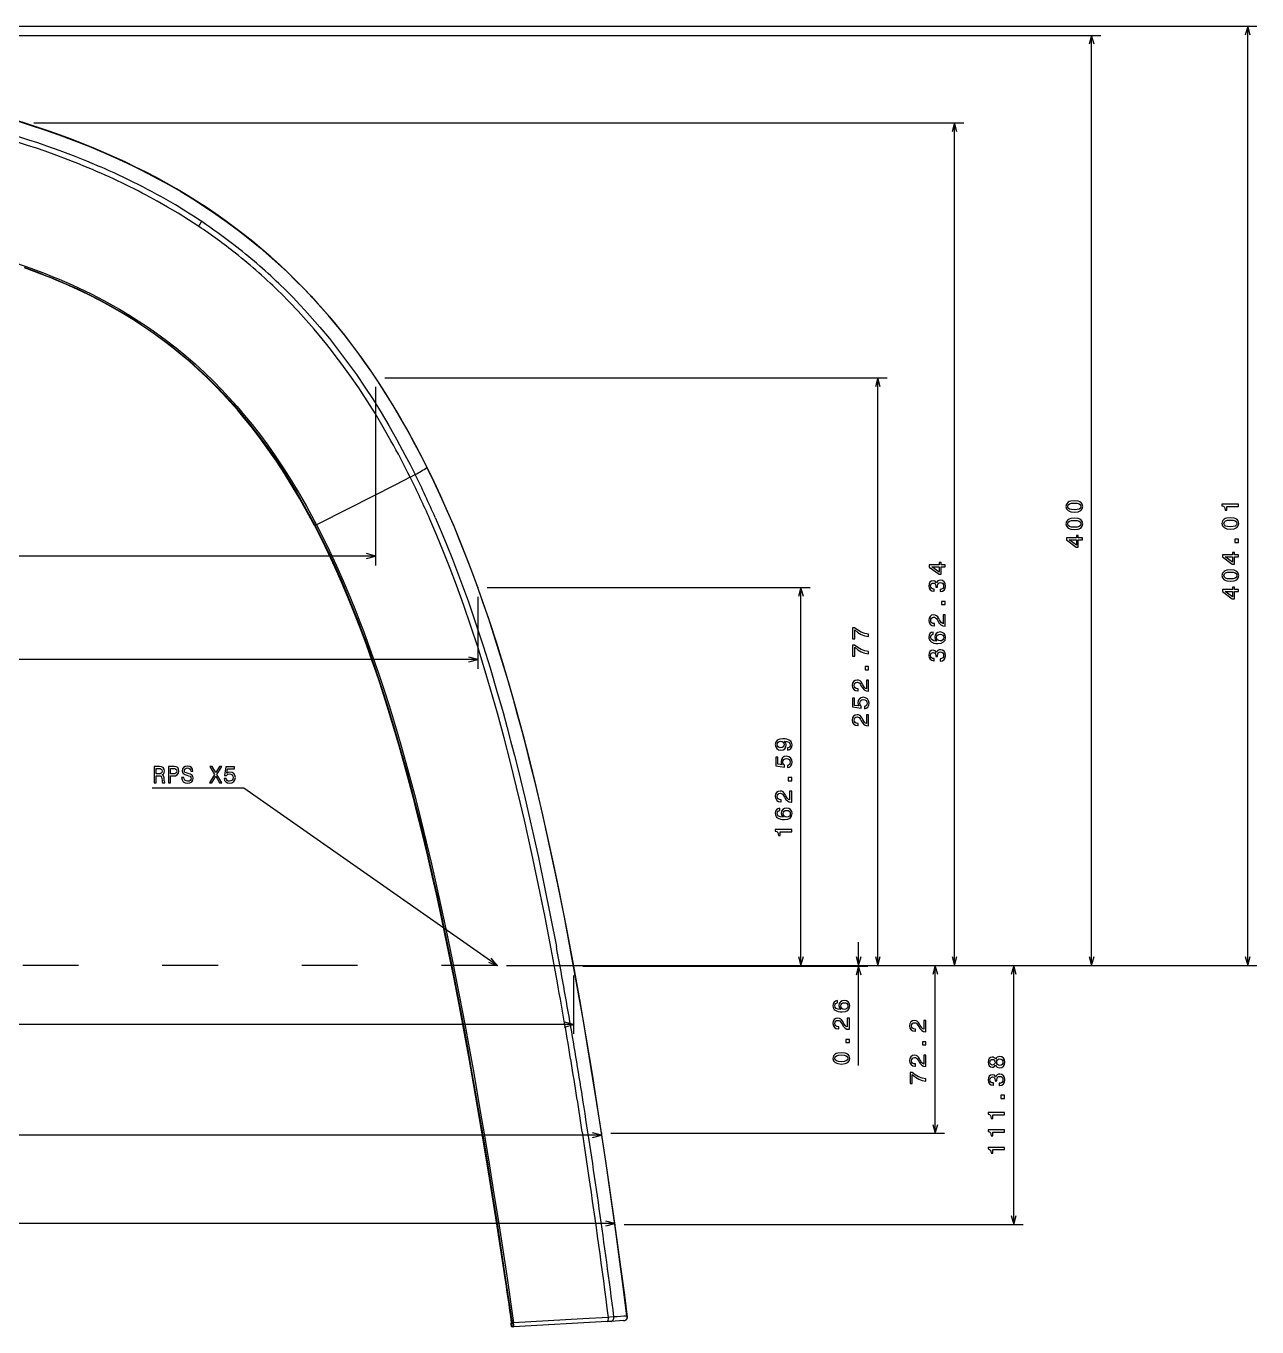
# Model space of a CAD drawing. Extents: x 170 to 1081, y 264 to 588.
# Drawn here: x 816.3 to 1081, y 264 to 543.8 of the extents above; entities that cross this region are included whole.
import ezdxf

# ---------------------------------------------------------------- set-up
doc = ezdxf.new("R2010")
doc.units = 0
doc.linetypes.add('DASHSPACE', pattern=[30, 12, -18])
doc.layers.get('0').update_dxf_attribs({"linetype": 'CONTINUOUS'})

msp = doc.modelspace()

# ---------------------------------------------------------------- linework, layer by layer
at = {"color": 7}
for p, q in [((607.688965, 543.765015), (1080.960449, 543.765015)), ((1078.960449, 341.758179), (1078.960449, 543.765015)), ((679.921997, 541.759644), (1047.416626, 541.759644)), ((1045.416626, 341.758179), (1045.416626, 541.759644)), ((817.972534, 522.928223), (1017.916504, 522.928223)), ((1015.916504, 341.758179), (1015.916504, 522.928223)), ((893.431763, 468.143677), (1001.463074, 468.143677)), ((999.463074, 341.758179), (999.463074, 468.143677)), ((891.431763, 466.143677), (891.431763, 427.79126)), ((891.431763, 429.79126), (585.75769, 429.79126)), ((915.433472, 423.052612), (984.928955, 423.052612)), ((982.928955, 341.758179), (982.928955, 423.052612)), ((913.433472, 407.564575), (585.75769, 407.564575)), ((995.325439, 320.261475), (995.325439, 346.758179)), ((919.613525, 341.758179), (1030.667969, 341.758179)), ((919.613525, 341.758179), (1013.803101, 341.758179)), ((919.613525, 341.758179), (997.325439, 341.758179)), ((919.613525, 341.758179), (984.928955, 341.758179)), ((919.613525, 341.758179), (1001.463074, 341.758179)), ((919.613525, 341.758179), (1017.916504, 341.758179)), ((919.613525, 341.758179), (1047.416626, 341.758179)), ((919.613525, 341.758179), (1080.960449, 341.758179)), ((936.041138, 341.629883), (997.325439, 341.629883)), ((1011.803101, 305.658203), (1011.803101, 341.758179)), ((1028.667969, 286.068726), (1028.667969, 341.758179)), ((934.041138, 329.034424), (585.75769, 329.034424)), ((940.0448, 305.2677), (585.75769, 305.2677)), ((942.0448, 305.658203), (1013.803101, 305.658203)), ((942.902283, 286.254395), (585.75769, 286.254395)), ((944.902283, 286.068726), (1030.667969, 286.068726)), ((941.273254, 265.177979), (921.11731, 264.029419))]:
    msp.add_line(p, q, dxfattribs=at)
at = {"color": 7, "ltscale": 0.030109}
msp.add_line((898.930908, 446.722656), (899.98938, 447.297241), dxfattribs=at)
at = {"color": 7, "ltscale": 0.000154}
msp.add_line((878.7677, 436.485229), (878.770508, 436.479736), dxfattribs=at)
at = {"color": 7, "ltscale": 0.003467}
msp.add_line((878.464966, 436.34375), (878.326416, 436.338013), dxfattribs=at)
at = {"color": 7, "ltscale": 0.000155}
msp.add_line((878.464966, 436.34375), (878.467834, 436.338257), dxfattribs=at)
at = {"color": 7, "ltscale": 0.387201}
msp.add_line((913.433472, 421.052612), (913.433472, 405.564575), dxfattribs=at)
at = {"color": 7, "linetype": 'DASHSPACE'}
msp.add_line((917.613525, 341.758179), (249.473969, 341.758179), dxfattribs=at)
at = {"color": 7, "ltscale": 0.314886}
msp.add_line((934.041138, 339.629883), (934.041138, 327.034424), dxfattribs=at)
at = {"color": 7, "ltscale": 0.001773}
msp.add_line((919.160522, 275.430298), (919.090332, 275.440308), dxfattribs=at)
at = {"color": 7, "ltscale": 0.000292}
msp.add_line((920.594238, 264.750854), (920.582581, 264.750122), dxfattribs=at)
at = {"color": 7, "ltscale": 0.013797}
msp.add_line((920.661865, 264.203979), (920.582581, 264.750122), dxfattribs=at)
at = {"color": 7, "ltscale": 0.003185}
msp.add_line((920.721436, 264.758057), (920.594238, 264.750854), dxfattribs=at)
at = {"color": 7, "ltscale": 0.01199}
msp.add_line((920.594238, 264.750854), (920.663208, 264.276245), dxfattribs=at)
at = {"color": 7, "ltscale": 0.003604}
msp.add_line((920.807129, 264.284424), (920.663208, 264.276245), dxfattribs=at)
at = {"color": 7, "ltscale": 0.000131}
msp.add_line((920.869141, 264.015381), (920.863892, 264.015381), dxfattribs=at)
at = {"color": 7, "ltscale": 0.000113}
msp.add_line((920.869141, 264.015381), (920.864624, 264.015381), dxfattribs=at)
at = {"color": 7, "ltscale": 0.000226}
msp.add_line((920.878174, 264.015747), (920.869141, 264.015381), dxfattribs=at)
at = {"color": 7, "ltscale": 0.005988}
msp.add_line((921.11731, 264.029419), (920.878174, 264.015747), dxfattribs=at)
at = {"color": 7, "ltscale": 0.020384}
msp.add_line((942.08728, 265.224365), (941.273254, 265.177979), dxfattribs=at)
at = {"color": 7, "ltscale": 0.067223}
msp.add_line((944.771851, 265.377319), (942.08728, 265.224365), dxfattribs=at)
at = {"color": 7, "ltscale": 4.7e-05}
msp.add_line((945.36322, 265.589478), (945.364258, 265.587891), dxfattribs=at)
at = {"color": 7}
for points in [[(1079.478027, 541.833252), (1078.960449, 543.765015), (1078.442871, 541.833252)], [(1045.934326, 539.827759), (1045.416626, 541.759644), (1044.898926, 539.827759)], [(902.540894, 448.841797), (901.339111, 451.220093), (900.104919, 453.581665), (898.845703, 455.910278), (897.552612, 458.220215), (896.234497, 460.494263), (894.881287, 462.747681), (893.502563, 464.963257), (892.08783, 467.156006), (890.646729, 469.309814), (889.168945, 471.438721), (887.663818, 473.527832), (886.121582, 475.5896), (884.551147, 477.611206), (882.943359, 479.603271), (881.307373, 481.553711), (879.634155, 483.47229), (877.932861, 485.348267), (876.194946, 487.19043), (874.428833, 488.989502), (872.627075, 490.752808), (870.796997, 492.4729), (868.932617, 494.15564), (867.039978, 495.795288), (865.114502, 497.396362), (863.161377, 498.954712), (861.177246, 500.473389), (859.165894, 501.950073), (857.12561, 503.386597), (855.058472, 504.782104), (852.9646, 506.137207), (850.84436, 507.452637), (848.699707, 508.727783), (846.529907, 509.964233), (844.338013, 511.161133), (842.123047, 512.320068), (839.888184, 513.440552), (837.631104, 514.52478), (835.356567, 515.571777), (833.060486, 516.584473), (830.748962, 517.561279), (828.417114, 518.505737), (826.071777, 519.416016), (823.707642, 520.295532), (821.331787, 521.142822), (818.938965, 521.96106), (816.53595, 522.748901), (814.118164, 523.509277)], [(814.388794, 523.380859), (817.234985, 522.478149), (820.065186, 521.535156), (823.342773, 520.38269), (826.594421, 519.171021), (829.817749, 517.897583), (833.010498, 516.560059), (836.17041, 515.156006), (839.295044, 513.683472), (840.843506, 512.920654), (842.382324, 512.140015), (844.815979, 510.857178), (847.223022, 509.527344), (849.602051, 508.149902), (852.15625, 506.596802), (854.67395, 504.986206), (857.153687, 503.317505), (859.593933, 501.590698), (861.993286, 499.805542), (864.350342, 497.962158), (866.66394, 496.060791), (868.620422, 494.377441), (870.543274, 492.651978), (872.431885, 490.884644), (874.285889, 489.076172), (876.104858, 487.227295), (877.593689, 485.656006), (879.0578, 484.057739), (880.49707, 482.432861), (881.560242, 481.197021), (882.609375, 479.946777), (884.665466, 477.404297), (886.537598, 474.977295), (888.360779, 472.504761), (890.13562, 469.987915), (891.863037, 467.428345), (893.624634, 464.699463), (895.335693, 461.927124), (896.997131, 459.113403), (898.60968, 456.260864), (899.943848, 453.805054), (901.244385, 451.323364), (902.511353, 448.818237)], [(816.674194, 518.097534), (812.881348, 519.302246), (809.066956, 520.435913), (805.229065, 521.504272)], [(808.994568, 521.741333), (812.92395, 520.5802), (814.907898, 519.963257), (816.885193, 519.326782), (818.797058, 518.689819), (820.703308, 518.032715)], [(1016.434143, 520.996338), (1015.916504, 522.928223), (1015.398865, 520.996338)], [(827.85376, 514.028564), (825.393799, 514.996948), (822.920532, 515.927002), (820.433167, 516.820801), (818.558044, 517.468506), (816.674194, 518.097534)], [(820.703308, 518.032715), (823.588318, 516.994385), (826.450928, 515.908813), (829.292725, 514.772949), (832.115234, 513.583618)], [(853.441345, 500.670898), (851.245056, 502.106812), (849.019043, 503.496582), (846.765747, 504.839966), (844.485779, 506.137939), (842.179688, 507.391479)], [(814.273438, 492.79248), (817.381836, 491.694824), (820.439819, 490.535278), (821.94928, 489.931641), (823.445496, 489.311523), (826.242249, 488.091187), (828.989014, 486.809204), (830.349976, 486.141235), (831.697998, 485.457031), (833.019958, 484.763428), (834.329102, 484.053345), (836.407227, 482.876953), (838.452087, 481.657104), (840.463623, 480.392822), (842.442078, 479.083374), (844.387451, 477.728027), (846.523193, 476.157959), (848.618225, 474.528564), (850.673218, 472.838989), (852.688477, 471.088135), (854.664429, 469.275269), (856.601685, 467.399414), (858.330078, 465.638306), (860.026917, 463.824463), (861.692261, 461.95752), (863.326294, 460.037476), (864.929199, 458.064209), (866.500977, 456.038208), (868.290344, 453.615356), (870.03772, 451.122314), (871.743042, 448.560669), (873.406433, 445.931885), (875.027771, 443.238159), (876.607178, 440.481689), (877.697754, 438.498047), (878.7677, 436.485229)], [(815.896362, 491.885864), (818.987488, 490.749756), (820.531738, 490.150879), (822.062256, 489.5354), (823.542725, 488.918335), (825.009705, 488.28479), (827.356567, 487.223389), (829.667053, 486.117065), (831.940735, 484.964722), (834.177185, 483.765381), (836.376221, 482.518066), (838.690308, 481.127319), (840.961304, 479.679443), (843.189331, 478.172974), (845.374817, 476.607056), (847.518066, 474.980347), (849.619629, 473.291992), (851.582092, 471.626221), (853.507751, 469.90271), (855.396973, 468.120483), (857.250122, 466.279175), (859.067383, 464.378052), (860.849121, 462.416992), (862.595459, 460.395752), (864.39917, 458.198486), (866.163879, 455.93457), (867.889526, 453.604492), (869.576111, 451.208984), (871.223755, 448.749146), (872.83252, 446.226563), (874.402405, 443.6427), (875.788452, 441.255493), (877.142151, 438.822632), (878.464966, 436.34375)], [(878.326416, 436.338013), (876.776917, 439.231567), (875.184326, 442.063232), (873.548523, 444.829834), (871.869324, 447.529175), (870.146606, 450.158936), (868.380371, 452.717651), (866.570435, 455.203491), (865.64917, 456.418823), (864.71698, 457.615601), (863.251465, 459.432617), (861.760132, 461.204224), (860.242676, 462.930542), (858.69873, 464.612183), (856.917603, 466.463013), (855.10199, 468.25708), (853.251709, 469.994507), (851.36676, 471.675903), (849.639771, 473.14209), (847.883972, 474.563965), (846.098877, 475.942261), (843.878906, 477.567383), (841.614502, 479.129517), (839.305359, 480.629883), (836.951172, 482.069824), (834.551575, 483.450684), (832.203003, 484.723022), (829.812988, 485.943115), (827.381897, 487.111938), (824.909973, 488.231079), (823.454834, 488.859253), (821.986389, 489.471191), (819.010559, 490.647827), (815.984192, 491.763306)], [(870.689941, 488.375732), (872.220703, 486.881104), (873.724243, 485.360962), (875.201111, 483.815186), (876.288269, 482.642822), (877.361023, 481.456177), (878.426086, 480.247681), (879.47699, 479.02478)], [(879.978882, 476.528198), (878.290955, 478.544678), (876.564575, 480.523438), (874.79895, 482.464233), (872.993042, 484.367065), (871.145874, 486.231934)], [(879.47699, 479.02478), (881.531372, 476.542603), (883.524536, 474.012573), (885.45874, 471.434814), (887.336792, 468.809204)], [(887.843018, 465.930176), (885.967896, 468.652588), (884.033936, 471.326538), (883.033447, 472.659302), (882.016907, 473.979614), (881.005981, 475.259888), (879.978882, 476.528198)], [(887.336792, 468.809204), (889.161499, 466.134644), (890.928467, 463.421631), (892.640137, 460.670776), (894.298828, 457.882813)], [(999.980713, 466.211792), (999.463074, 468.143677), (998.945435, 466.211792)], [(894.78064, 454.601929), (893.130615, 457.490601), (891.426147, 460.342041), (889.66449, 463.155518), (887.843018, 465.930176)], [(894.298828, 457.882813), (896.076782, 454.752319), (897.79187, 451.584351), (898.903809, 449.448242), (899.98938, 447.297119)], [(902.511353, 448.818237), (902.534729, 448.834229), (902.539795, 448.838989), (902.540894, 448.840698), (902.540894, 448.841797)], [(902.511353, 448.818237), (903.931702, 445.901855), (905.311768, 442.953247), (906.652954, 439.973511), (908.332764, 436.072632), (909.951965, 432.124756), (911.512817, 428.13269), (913.0177, 424.099854), (914.468933, 420.029297), (915.943848, 415.698364), (917.364258, 411.331421), (918.733032, 406.931396), (920.052612, 402.50061), (921.612549, 397.010132), (923.106812, 391.479492), (924.539795, 385.912354), (925.915283, 380.312256), (927.237183, 374.682617), (928.462646, 369.237427), (929.644653, 363.77002), (930.786011, 358.283203), (931.583984, 354.322266), (932.363281, 350.353027), (933.868896, 342.392334), (935.309326, 334.405884), (936.690308, 326.398193), (938.017029, 318.372803), (938.842224, 313.212402), (939.647949, 308.046509), (941.204712, 297.700684), (942.693726, 287.339966), (944.120117, 276.968018)], [(944.151611, 276.979004), (943.117188, 284.546265), (942.050049, 292.107666), (940.948669, 299.661377), (939.810913, 307.2052), (938.634338, 314.736816), (937.416138, 322.253906), (936.153076, 329.753296), (934.841492, 337.231567), (933.477234, 344.684692), (932.055786, 352.108154), (930.572144, 359.496948), (929.805908, 363.173096), (929.02063, 366.845337), (928.218628, 370.497925), (927.39563, 374.145874), (926.55481, 377.770996), (925.690979, 381.390503), (924.807983, 384.984131), (923.899841, 388.571411), (922.971069, 392.129639), (922.014893, 395.680542), (921.036499, 399.199463), (920.028198, 402.709961), (918.996094, 406.185425), (917.931274, 409.651001), (916.840942, 413.078857), (915.715088, 416.495361), (914.562073, 419.870483), (913.370728, 423.2323), (912.15094, 426.547974), (910.889893, 429.848145), (909.599121, 433.0979), (908.264099, 436.329712), (906.897827, 439.507568), (905.484253, 442.664795), (904.037659, 445.765137), (902.540894, 448.841797)], [(898.930908, 446.722656), (895.743408, 445.080444), (885.698608, 439.981567), (878.770508, 436.479736)], [(878.7677, 436.485229), (878.535095, 436.369873), (878.470947, 436.344849), (878.464966, 436.34375)], [(878.770508, 436.479736), (878.537964, 436.364502), (878.473755, 436.339355), (878.467834, 436.338257)], [(878.770508, 436.479736), (880.038818, 434.00415), (881.569214, 430.881104), (883.058716, 427.69104), (884.508057, 424.436401), (885.917969, 421.119629), (887.289124, 417.743652), (888.117188, 415.629639), (888.931091, 413.494751), (889.749512, 411.288818), (890.553589, 409.062256), (892.101929, 404.602051), (893.251587, 401.137085), (894.371338, 397.631226), (895.462036, 394.086792), (896.261658, 391.404175), (897.046021, 388.702026), (898.570435, 383.242065), (900.038818, 377.713623), (901.221924, 373.059204), (902.370361, 368.365601), (903.485779, 363.636353), (904.30188, 360.067871), (905.101196, 356.482544), (906.578979, 349.614868), (908.003418, 342.698364), (909.378601, 335.741089), (910.708435, 328.75061), (911.571533, 324.075684), (912.416992, 319.391357), (914.058105, 310.001953), (915.015747, 304.343872), (915.952026, 298.683838), (916.923828, 292.676025), (917.873657, 286.671387), (919.658447, 275.027588), (921.15271, 264.903809)], [(908.844482, 423.562622), (907.490723, 427.148438), (906.09082, 430.702515), (904.642578, 434.223511), (903.143677, 437.709839)], [(904.305298, 438.051758), (905.580322, 435.089478), (906.818359, 432.102905), (908.020996, 429.093018), (908.895874, 426.832764), (909.752441, 424.560303), (910.60022, 422.250977), (911.43042, 419.929565)], [(878.326416, 436.338013), (879.825012, 433.401733), (881.285767, 430.401611), (882.709045, 427.339844), (884.09552, 424.218506), (885.445679, 421.040039), (886.814575, 417.67041), (888.145813, 414.243896), (889.44043, 410.762817), (890.699341, 407.230103), (891.498779, 404.908081), (892.283936, 402.565918), (893.094666, 400.081665), (893.890259, 397.576782), (895.399963, 392.634766), (896.525513, 388.783203), (897.620605, 384.892944), (898.686523, 380.966675), (899.467651, 377.999878), (900.233398, 375.015381), (901.408569, 370.286377), (902.549438, 365.518921), (903.657837, 360.716187), (904.468933, 357.093018), (905.26355, 353.453369), (906.805908, 346.130005), (908.13147, 339.560547), (909.414429, 332.958008), (910.657898, 326.328613), (911.566406, 321.342285), (912.455444, 316.346313), (914.179077, 306.33374), (915.880981, 296.026001), (917.516602, 285.724609), (919.090332, 275.440308)], [(878.467834, 436.338257), (879.735962, 433.862793), (881.262817, 430.746704), (882.749084, 427.563477), (884.195313, 424.315552), (885.602295, 421.005737), (886.970703, 417.636353), (887.796265, 415.528809), (888.607727, 413.400391), (889.425659, 411.196045), (890.229126, 408.970947), (891.775024, 404.518311), (892.922424, 401.060303), (894.040039, 397.561523), (895.128723, 394.024048), (895.926941, 391.346558), (896.709961, 388.649414), (898.231934, 383.199463), (899.697998, 377.680908), (900.879395, 373.034546), (902.026123, 368.348999), (903.140015, 363.627808), (903.954956, 360.06543), (904.753174, 356.486084), (906.228394, 349.632813), (907.650391, 342.730591), (909.023315, 335.787476), (910.351074, 328.811035), (911.212891, 324.145264), (912.057007, 319.470093), (913.69574, 310.098877), (914.652954, 304.445679), (915.588867, 298.790405), (916.560303, 292.786987), (917.509827, 286.786743), (919.294067, 275.151489), (920.812256, 264.866089)], [(889.499939, 429.273682), (891.431763, 429.79126), (889.499939, 430.308838)], [(916.186951, 401.194702), (914.830322, 405.736084), (913.421265, 410.245361), (911.956238, 414.720825), (910.431885, 419.160645), (908.844482, 423.562622)], [(983.446594, 421.120728), (982.928955, 423.052612), (982.411316, 421.120728)], [(911.43042, 419.929565), (912.245667, 417.59021), (913.043701, 415.241089), (914.590393, 410.514282), (916.074585, 405.751465), (917.500305, 400.954712), (918.871155, 396.125854)], [(911.501587, 407.046997), (913.433472, 407.564575), (911.501587, 408.082153)], [(925.067932, 365.830933), (924.27478, 369.433228), (923.462097, 373.026611), (922.637268, 376.574951), (921.791443, 380.113403), (920.474365, 385.427246), (919.103882, 390.714111), (917.676025, 395.970947), (916.186951, 401.194702)], [(918.871155, 396.125854), (919.698425, 393.104248), (920.506287, 390.072388), (921.32019, 386.934326), (922.114929, 383.786743), (923.627075, 377.562012), (925.073303, 371.306641)], [(917.613525, 341.758148), (863.162354, 379.857849), (843.446228, 379.857849)], [(925.073303, 371.306641), (926.470215, 364.971069), (927.810913, 358.6073), (929.09906, 352.221802), (930.338013, 345.820679)], [(930.506775, 338.416138), (929.22937, 345.299072), (927.899536, 352.168213), (926.513672, 359.015137), (925.067932, 365.830933)], [(915.733948, 342.441559), (917.613525, 341.758148), (916.327454, 343.289795)], [(982.411316, 343.690063), (982.928955, 341.758179), (983.446594, 343.690063)], [(994.8078, 343.690063), (995.325439, 341.758179), (995.843079, 343.690063)], [(995.843079, 339.69812), (995.325439, 341.629883), (994.8078, 339.69812)], [(998.945435, 343.690063), (999.463074, 341.758179), (999.980713, 343.690063)], [(1012.32074, 339.826294), (1011.803101, 341.758179), (1011.285461, 339.826294)], [(1015.398865, 343.690063), (1015.916504, 341.758179), (1016.434143, 343.690063)], [(1029.185547, 339.826294), (1028.667969, 341.758179), (1028.150391, 339.826294)], [(1044.898926, 343.690063), (1045.416626, 341.758179), (1045.934326, 343.690063)], [(1078.442871, 343.690063), (1078.960449, 341.758179), (1079.478027, 343.690063)], [(932.109253, 328.516724), (934.041138, 329.034424), (932.109253, 329.552002)], [(938.112915, 304.750122), (940.0448, 305.2677), (938.112915, 305.785278)], [(1011.285461, 307.590088), (1011.803101, 305.658203), (1012.32074, 307.590088)], [(940.970459, 285.736694), (942.902283, 286.254395), (940.970459, 286.771973)], [(1028.150391, 288.00061), (1028.667969, 286.068726), (1029.185547, 288.00061)], [(945.517944, 266.359741), (944.543579, 273.786865), (944.120117, 276.968018)], [(944.151611, 276.979004), (944.96167, 270.836182), (945.578369, 266.150757)], [(919.206238, 275.278687), (919.174988, 275.409302), (919.168213, 275.423096), (919.162903, 275.429321), (919.160522, 275.430298)], [(941.544434, 266.079468), (936.015869, 265.75354), (921.15271, 264.903809)], [(942.718994, 266.184326), (941.809082, 266.098755), (941.544434, 266.079468)], [(945.36322, 265.589478), (945.446777, 265.66748), (945.507813, 265.755371), (945.559814, 265.888672), (945.577881, 266.019653), (945.571655, 266.146606), (945.517944, 266.359741)], [(945.57843, 266.150024), (945.575439, 265.934937), (945.510742, 265.752808), (945.385071, 265.604248), (945.364258, 265.587891)], [(920.661865, 264.203979), (920.707275, 264.093506), (920.807983, 264.023804), (920.863892, 264.015381)], [(920.864624, 264.015381), (920.802612, 264.025757), (920.751831, 264.051758), (920.684753, 264.134155), (920.664673, 264.202271), (920.663208, 264.276245)], [(920.721436, 264.758057), (920.723633, 264.758545), (920.727539, 264.762329), (920.730896, 264.769409), (920.735474, 264.791992), (920.731445, 264.936768), (920.723511, 265.000488)], [(920.807129, 264.284424), (920.812378, 264.285767), (920.821899, 264.294556), (920.829834, 264.311401), (920.840942, 264.366211), (920.845337, 264.504028), (920.812256, 264.866089)], [(921.11731, 264.029419), (921.123047, 264.030518), (921.133789, 264.037354), (921.143555, 264.050171), (921.159973, 264.092041), (921.175964, 264.181763), (921.185242, 264.424927), (921.15271, 264.903809)]]:
    msp.add_lwpolyline(points, dxfattribs=at)
for points in [[(1041.707031, 439.240723), (1042.498779, 439.316406), (1043.063599, 439.553345), (1043.406494, 439.931641), (1043.517456, 440.456177), (1043.406494, 440.975586), (1043.063599, 441.35376), (1042.498779, 441.585815), (1041.707031, 441.666504), (1040.920166, 441.585815), (1040.607544, 441.48999), (1040.350342, 441.35376), (1040.007446, 440.975586), (1039.891357, 440.456177), (1040.007446, 439.931641), (1040.355347, 439.553345), (1040.920166, 439.316406)], [(1041.707031, 439.724854), (1041.09668, 439.765259), (1040.657959, 439.891235), (1040.400757, 440.118286), (1040.310059, 440.456177), (1040.400757, 440.78894), (1040.657959, 441.015869), (1041.09668, 441.141968), (1041.707031, 441.182373), (1042.322266, 441.141968), (1042.760986, 441.015869), (1043.018188, 440.78894), (1043.104004, 440.456177), (1043.018188, 440.118286), (1042.760986, 439.891235), (1042.322266, 439.765259)], [(1076.960449, 440.459473), (1076.960449, 440.918335), (1073.435303, 440.918335), (1073.435303, 440.575439), (1073.74292, 440.484619), (1073.949707, 440.303101), (1074.070679, 440.025757), (1074.111084, 439.642456), (1074.469116, 439.642456), (1074.469116, 440.459473)], [(1041.707031, 435.504639), (1042.498779, 435.580322), (1043.063599, 435.817261), (1043.406494, 436.195557), (1043.517456, 436.720093), (1043.406494, 437.239502), (1043.063599, 437.617676), (1042.498779, 437.849731), (1041.707031, 437.93042), (1040.920166, 437.849731), (1040.607544, 437.753906), (1040.350342, 437.617676), (1040.007446, 437.239502), (1039.891357, 436.720093), (1040.007446, 436.195557), (1040.355347, 435.817261), (1040.920166, 435.580322)], [(1041.707031, 435.98877), (1041.09668, 436.029175), (1040.657959, 436.155151), (1040.400757, 436.382202), (1040.310059, 436.720093), (1040.400757, 437.052856), (1040.657959, 437.279785), (1041.09668, 437.405884), (1041.707031, 437.446289), (1042.322266, 437.405884), (1042.760986, 437.279785), (1043.018188, 437.052856), (1043.104004, 436.720093), (1043.018188, 436.382202), (1042.760986, 436.155151), (1042.322266, 436.029175)], [(1075.250732, 435.598755), (1076.042603, 435.674438), (1076.607422, 435.911377), (1076.950317, 436.289673), (1077.061279, 436.814209), (1076.950317, 437.333618), (1076.607422, 437.711792), (1076.042603, 437.943848), (1075.250732, 438.024536), (1074.464111, 437.943848), (1074.151367, 437.848022), (1073.894165, 437.711792), (1073.55127, 437.333618), (1073.435303, 436.814209), (1073.55127, 436.289673), (1073.89917, 435.911377), (1074.464111, 435.674438)], [(1075.250732, 436.082886), (1074.640625, 436.123291), (1074.201782, 436.249268), (1073.94458, 436.476318), (1073.85376, 436.814209), (1073.94458, 437.146973), (1074.201782, 437.373901), (1074.640625, 437.5), (1075.250732, 437.540405), (1075.866089, 437.5), (1076.30481, 437.373901), (1076.562012, 437.146973), (1076.647705, 436.814209), (1076.562012, 436.476318), (1076.30481, 436.249268), (1075.866089, 436.123291)], [(1043.416626, 433.261353), (1043.416626, 433.71521), (1042.549194, 433.71521), (1042.549194, 434.214478), (1042.145752, 434.214478), (1042.145752, 433.71521), (1039.99231, 433.71521), (1039.99231, 433.256348), (1042.105347, 431.723145), (1042.549194, 431.723145), (1042.549194, 433.261353)], [(1042.145752, 432.146729), (1040.577271, 433.261353), (1042.145752, 433.261353)], [(1076.960449, 432.730103), (1076.960449, 433.426025), (1076.208984, 433.426025), (1076.208984, 432.730103)], [(1013.916504, 427.441284), (1013.916504, 427.895142), (1013.049072, 427.895142), (1013.049072, 428.394409), (1012.64563, 428.394409), (1012.64563, 427.895142), (1010.492188, 427.895142), (1010.492188, 427.436279), (1012.605225, 425.903076), (1013.049072, 425.903076), (1013.049072, 427.441284)], [(1076.960449, 429.619385), (1076.960449, 430.073242), (1076.093018, 430.073242), (1076.093018, 430.57251), (1075.689575, 430.57251), (1075.689575, 430.073242), (1073.536133, 430.073242), (1073.536133, 429.61438), (1075.64917, 428.081177), (1076.093018, 428.081177), (1076.093018, 429.619385)], [(1075.689575, 428.504761), (1074.121094, 429.619385), (1075.689575, 429.619385)], [(1012.64563, 426.32666), (1011.077148, 427.441284), (1012.64563, 427.441284)], [(1075.250732, 424.390503), (1076.042603, 424.466187), (1076.607422, 424.703125), (1076.950317, 425.081421), (1077.061279, 425.605957), (1076.950317, 426.125366), (1076.607422, 426.50354), (1076.042603, 426.735596), (1075.250732, 426.816284), (1074.464111, 426.735596), (1074.151367, 426.639771), (1073.894165, 426.50354), (1073.55127, 426.125366), (1073.435303, 425.605957), (1073.55127, 425.081421), (1073.89917, 424.703125), (1074.464111, 424.466187)], [(1075.250732, 424.874634), (1074.640625, 424.915039), (1074.201782, 425.041016), (1073.94458, 425.268066), (1073.85376, 425.605957), (1073.94458, 425.938721), (1074.201782, 426.165649), (1074.640625, 426.291748), (1075.250732, 426.332153), (1075.866089, 426.291748), (1076.30481, 426.165649), (1076.562012, 425.938721), (1076.647705, 425.605957), (1076.562012, 425.268066), (1076.30481, 425.041016), (1075.866089, 424.915039)], [(1012.817078, 422.15686), (1012.852417, 422.15686), (1013.336548, 422.237549), (1013.699646, 422.474609), (1013.931641, 422.847778), (1014.017334, 423.342041), (1013.931641, 423.866577), (1013.709717, 424.259888), (1013.356689, 424.512085), (1012.902832, 424.602905), (1012.605225, 424.5625), (1012.363159, 424.451538), (1012.176636, 424.27002), (1012.040405, 424.027954), (1011.768066, 424.355713), (1011.334351, 424.471802), (1010.94104, 424.396118), (1010.643433, 424.179199), (1010.456848, 423.826172), (1010.391296, 423.342041), (1010.471985, 422.888184), (1010.693848, 422.540161), (1011.046875, 422.313232), (1011.51593, 422.237549), (1011.55127, 422.237549), (1011.55127, 422.686401), (1011.228455, 422.726807), (1010.99646, 422.85791), (1010.855225, 423.069702), (1010.80481, 423.36731), (1010.845215, 423.629517), (1010.95105, 423.821167), (1011.122559, 423.937134), (1011.354553, 423.982544), (1011.601685, 423.937134), (1011.768066, 423.816162), (1011.868958, 423.60437), (1011.89917, 423.316895), (1011.894165, 423.120117), (1012.292603, 423.120117), (1012.282471, 423.36731), (1012.327881, 423.685059), (1012.448914, 423.921997), (1012.64563, 424.063232), (1012.902832, 424.113647), (1013.195313, 424.058228), (1013.41217, 423.911987), (1013.54834, 423.679932), (1013.59375, 423.372314), (1013.543335, 423.054565), (1013.391968, 422.822632), (1013.149902, 422.676392), (1012.817078, 422.62085)], [(1076.960449, 422.147217), (1076.960449, 422.601074), (1076.093018, 422.601074), (1076.093018, 423.100342), (1075.689575, 423.100342), (1075.689575, 422.601074), (1073.536133, 422.601074), (1073.536133, 422.142212), (1075.64917, 420.609009), (1076.093018, 420.609009), (1076.093018, 422.147217)], [(1013.916504, 419.34375), (1013.916504, 420.039673), (1013.165039, 420.039673), (1013.165039, 419.34375)], [(1075.689575, 421.032593), (1074.121094, 422.147217), (1075.689575, 422.147217)], [(1013.916504, 414.725098), (1013.916504, 417.130737), (1013.482788, 417.130737), (1013.482788, 415.22937), (1013.245728, 415.335327), (1013.049072, 415.516846), (1012.69104, 416.07666), (1012.539673, 416.374268), (1012.322876, 416.707031), (1012.070679, 416.944092), (1011.773132, 417.080322), (1011.435242, 417.130737), (1011.011597, 417.044922), (1010.678711, 416.807983), (1010.466919, 416.444824), (1010.391296, 415.97583), (1010.477051, 415.491699), (1010.71405, 415.123535), (1011.092285, 414.886475), (1011.591553, 414.805786), (1011.66217, 414.805786), (1011.66217, 415.264771), (1011.621826, 415.264771), (1011.278931, 415.310059), (1011.026733, 415.446289), (1010.865356, 415.663086), (1010.809875, 415.950562), (1010.860352, 416.243042), (1010.986389, 416.459961), (1011.183105, 416.601196), (1011.430176, 416.651611), (1011.66217, 416.616333), (1011.858887, 416.520508), (1012.030334, 416.359131), (1012.181641, 416.137207), (1012.343018, 415.8396), (1012.655701, 415.345459), (1012.988525, 414.997437), (1013.391968, 414.790649), (1013.901367, 414.725098)], [(997.463074, 412.466675), (997.463074, 412.976074), (996.630981, 413.142456), (995.854248, 413.434937), (995.133118, 413.848511), (994.457275, 414.388184), (994.038696, 414.388184), (994.038696, 411.987549), (994.497681, 411.987549), (994.497681, 413.903931), (995.178467, 413.349243), (995.889587, 412.930664), (996.646057, 412.638184)], [(1011.359619, 413.429932), (1010.95105, 413.334106), (1010.648499, 413.112183), (1010.456848, 412.769287), (1010.391296, 412.325439), (1010.426636, 412.027954), (1010.5224, 411.770752), (1010.678711, 411.543701), (1010.900635, 411.352173), (1011.17804, 411.200806), (1011.51593, 411.089844), (1011.914307, 411.019287), (1012.363159, 410.999146), (1013.079346, 411.079834), (1013.598755, 411.326904), (1013.911499, 411.725342), (1014.017334, 412.27002), (1013.926636, 412.759155), (1013.689575, 413.132324), (1013.316345, 413.37439), (1012.842285, 413.460205), (1012.363159, 413.37439), (1011.994995, 413.142456), (1011.763062, 412.784424), (1011.682373, 412.340576), (1011.783203, 411.86145), (1012.070679, 411.503418), (1011.51593, 411.579102), (1011.117554, 411.740479), (1010.880493, 411.987549), (1010.799805, 412.330444), (1010.840149, 412.582642), (1010.946045, 412.774292), (1011.122559, 412.900391), (1011.359619, 412.965942)], [(1012.847351, 412.970947), (1013.165039, 412.915527), (1013.407104, 412.774292), (1013.568481, 412.547363), (1013.618958, 412.264893), (1013.568481, 411.967407), (1013.41217, 411.740479), (1013.170105, 411.594238), (1012.852417, 411.548828), (1012.539673, 411.599243), (1012.302673, 411.740479), (1012.151367, 411.972412), (1012.095886, 412.285156), (1012.151367, 412.557495), (1012.297607, 412.774292), (1012.534668, 412.915527)], [(997.463074, 408.730591), (997.463074, 409.23999), (996.630981, 409.406372), (995.854248, 409.698853), (995.133118, 410.112427), (994.457275, 410.6521), (994.038696, 410.6521), (994.038696, 408.251465), (994.497681, 408.251465), (994.497681, 410.167847), (995.178467, 409.613159), (995.889587, 409.19458), (996.646057, 408.9021)], [(1012.817078, 407.212524), (1012.852417, 407.212524), (1013.336548, 407.293213), (1013.699646, 407.530273), (1013.931641, 407.903442), (1014.017334, 408.397705), (1013.931641, 408.922241), (1013.709717, 409.315552), (1013.356689, 409.567749), (1012.902832, 409.658569), (1012.605225, 409.618164), (1012.363159, 409.507202), (1012.176636, 409.325684), (1012.040405, 409.083618), (1011.768066, 409.411377), (1011.334351, 409.527466), (1010.94104, 409.451782), (1010.643433, 409.234863), (1010.456848, 408.881836), (1010.391296, 408.397705), (1010.471985, 407.943848), (1010.693848, 407.595825), (1011.046875, 407.368896), (1011.51593, 407.293213), (1011.55127, 407.293213), (1011.55127, 407.742065), (1011.228455, 407.782471), (1010.99646, 407.913574), (1010.855225, 408.125366), (1010.80481, 408.422974), (1010.845215, 408.685181), (1010.95105, 408.876831), (1011.122559, 408.992798), (1011.354553, 409.038208), (1011.601685, 408.992798), (1011.768066, 408.871826), (1011.868958, 408.660034), (1011.89917, 408.372559), (1011.894165, 408.175781), (1012.292603, 408.175781), (1012.282471, 408.422974), (1012.327881, 408.740723), (1012.448914, 408.977661), (1012.64563, 409.118896), (1012.902832, 409.169312), (1013.195313, 409.113892), (1013.41217, 408.967651), (1013.54834, 408.735596), (1013.59375, 408.427979), (1013.543335, 408.110229), (1013.391968, 407.878296), (1013.149902, 407.732056), (1012.817078, 407.676514)], [(997.463074, 405.347534), (997.463074, 406.043457), (996.71167, 406.043457), (996.71167, 405.347534)], [(997.463074, 400.728882), (997.463074, 403.134521), (997.029358, 403.134521), (997.029358, 401.233154), (996.792358, 401.339111), (996.595642, 401.52063), (996.237549, 402.080444), (996.086304, 402.378052), (995.869385, 402.710815), (995.617249, 402.947876), (995.319702, 403.084106), (994.981812, 403.134521), (994.558167, 403.048706), (994.225342, 402.811768), (994.01355, 402.448608), (993.937866, 401.979614), (994.02356, 401.495483), (994.26062, 401.127319), (994.638855, 400.890259), (995.138184, 400.80957), (995.20874, 400.80957), (995.20874, 401.268555), (995.168396, 401.268555), (994.825439, 401.313843), (994.573303, 401.450073), (994.411926, 401.66687), (994.356445, 401.954346), (994.40686, 402.246826), (994.532959, 402.463745), (994.729614, 402.60498), (994.976807, 402.655396), (995.20874, 402.620117), (995.405396, 402.524292), (995.576904, 402.362915), (995.72821, 402.140991), (995.889587, 401.843384), (996.202271, 401.349243), (996.535156, 401.001221), (996.938599, 400.794434), (997.447937, 400.728882)], [(996.550293, 396.972656), (996.963806, 397.083618), (997.28656, 397.330688), (997.488281, 397.693848), (997.563965, 398.157715), (997.473145, 398.667114), (997.226074, 399.065552), (996.832642, 399.317749), (996.328369, 399.413574), (995.859314, 399.327759), (995.491211, 399.085693), (995.25415, 398.70752), (995.168396, 398.218262), (995.228882, 397.840088), (995.395386, 397.547485), (994.452271, 397.688721), (994.452271, 399.221924), (994.038696, 399.221924), (994.038696, 397.35083), (995.894653, 397.073486), (995.894653, 397.476929), (995.657593, 397.769409), (995.571899, 398.1427), (995.627319, 398.465454), (995.788696, 398.712524), (996.035828, 398.868896), (996.353577, 398.924316), (996.671265, 398.868896), (996.918396, 398.70752), (997.074707, 398.460327), (997.130249, 398.1427), (997.09491, 397.875366), (996.978882, 397.668579), (996.797363, 397.517334), (996.550293, 397.44165)], [(997.463074, 393.256714), (997.463074, 395.662354), (997.029358, 395.662354), (997.029358, 393.760986), (996.792358, 393.866943), (996.595642, 394.048462), (996.237549, 394.608276), (996.086304, 394.905884), (995.869385, 395.238647), (995.617249, 395.475708), (995.319702, 395.611938), (994.981812, 395.662354), (994.558167, 395.576538), (994.225342, 395.3396), (994.01355, 394.97644), (993.937866, 394.507446), (994.02356, 394.023315), (994.26062, 393.655151), (994.638855, 393.418091), (995.138184, 393.337402), (995.20874, 393.337402), (995.20874, 393.796387), (995.168396, 393.796387), (994.825439, 393.841675), (994.573303, 393.977905), (994.411926, 394.194702), (994.356445, 394.482178), (994.40686, 394.774658), (994.532959, 394.991577), (994.729614, 395.132813), (994.976807, 395.183228), (995.20874, 395.147949), (995.405396, 395.052124), (995.576904, 394.890747), (995.72821, 394.668823), (995.889587, 394.371216), (996.202271, 393.877075), (996.535156, 393.529053), (996.938599, 393.322266), (997.447937, 393.256714)], [(980.061523, 388.082642), (980.459961, 388.158325), (980.767578, 388.375122), (980.959229, 388.71814), (981.029785, 389.171997), (980.994507, 389.469604), (980.903748, 389.736816), (980.747437, 389.963745), (980.525513, 390.155396), (980.248108, 390.306763), (979.905151, 390.417725), (979.511841, 390.483276), (979.057922, 390.508423), (978.346802, 390.422729), (977.827393, 390.175659), (977.514648, 389.782227), (977.403748, 389.242554), (977.494507, 388.748413), (977.736572, 388.375122), (978.109802, 388.133057), (978.578796, 388.052368), (979.062988, 388.133057), (979.431152, 388.370117), (979.663086, 388.723145), (979.73877, 389.171997), (979.642944, 389.646118), (979.350464, 390.00415), (979.910217, 389.923462), (980.308594, 389.762085), (980.545654, 389.514893), (980.621338, 389.177002), (980.58606, 388.914795), (980.475098, 388.723145), (980.298584, 388.597046), (980.061523, 388.546631)], [(978.57373, 388.541626), (978.261108, 388.592041), (978.013977, 388.733276), (977.857666, 388.9552), (977.802124, 389.242554), (977.857666, 389.540161), (978.013977, 389.76709), (978.256042, 389.908325), (978.568726, 389.963745), (978.886475, 389.908325), (979.123474, 389.76709), (979.269775, 389.535156), (979.32019, 389.227417), (979.269775, 388.950073), (979.123474, 388.733276), (978.891479, 388.592041)], [(980.016113, 384.306274), (980.429688, 384.417236), (980.752441, 384.664307), (980.954163, 385.027466), (981.029785, 385.491333), (980.939087, 386.000732), (980.691895, 386.39917), (980.298584, 386.651367), (979.794189, 386.747192), (979.325195, 386.661377), (978.957031, 386.419312), (978.720032, 386.041138), (978.634277, 385.55188), (978.694824, 385.173706), (978.861206, 384.881104), (977.918152, 385.022339), (977.918152, 386.555542), (977.504639, 386.555542), (977.504639, 384.684448), (979.360474, 384.407104), (979.360474, 384.810547), (979.123474, 385.103027), (979.03772, 385.476318), (979.093262, 385.799072), (979.254639, 386.046143), (979.501709, 386.202515), (979.819458, 386.257935), (980.137207, 386.202515), (980.384277, 386.041138), (980.540649, 385.793945), (980.596069, 385.476318), (980.560791, 385.208984), (980.444824, 385.002197), (980.263245, 384.850952), (980.016113, 384.775269)], [(843.8396, 381.048065), (844.308594, 381.048065), (844.308594, 382.525726), (844.78772, 382.525726), (845.140747, 382.51059), (845.362671, 382.440002), (845.483704, 382.27356), (845.534119, 381.976013), (845.559326, 381.522125), (845.5896, 381.224579), (845.650146, 381.048065), (846.179688, 381.048065), (846.179688, 381.14389), (846.06366, 381.285095), (846.023315, 381.547333), (845.988037, 382.112183), (845.902283, 382.530762), (845.786316, 382.661896), (845.604736, 382.757721), (845.806458, 382.883789), (845.947693, 383.060303), (846.038452, 383.282227), (846.068726, 383.5495), (845.998108, 383.973145), (845.796387, 384.290863), (845.463501, 384.482513), (845.009644, 384.548065), (843.8396, 384.548065)], [(844.878479, 384.119385), (845.186157, 384.089142), (845.403015, 383.993317), (845.539185, 383.816803), (845.584534, 383.539429), (845.534119, 383.246918), (845.397949, 383.070404), (845.165955, 382.979614), (844.848267, 382.954407), (844.308594, 382.954407), (844.308594, 384.119385)], [(846.936157, 381.048065), (847.400146, 381.048065), (847.400146, 382.525726), (847.914551, 382.525726), (848.43396, 382.550934), (848.847534, 382.727448), (849.114807, 383.070404), (849.205566, 383.539429), (849.13501, 383.973145), (848.933289, 384.290863), (848.600403, 384.482513), (848.146545, 384.548065), (846.936157, 384.548065)], [(848.020447, 384.119385), (848.323059, 384.089142), (848.544922, 383.993317), (848.676025, 383.816803), (848.721436, 383.539429), (848.671021, 383.246918), (848.534851, 383.070404), (848.302856, 382.979614), (847.985107, 382.954407), (847.400146, 382.954407), (847.400146, 384.119385)], [(850.239441, 382.202972), (849.780518, 382.202972), (849.881409, 381.668396), (850.133545, 381.275024), (850.521851, 381.037964), (851.046387, 380.95224), (851.565796, 381.032928), (851.954163, 381.254852), (852.201294, 381.602814), (852.292053, 382.061768), (852.216431, 382.475311), (852.004578, 382.742584), (851.661621, 382.919098), (851.202698, 383.050232), (850.809326, 383.146057), (850.552124, 383.256989), (850.405884, 383.418396), (850.360474, 383.670532), (850.405884, 383.897491), (850.536987, 384.06897), (850.738708, 384.184967), (851.016113, 384.225311), (851.298523, 384.174866), (851.520447, 384.038696), (851.666687, 383.811768), (851.737305, 383.50412), (852.196228, 383.50412), (852.196228, 383.514191), (852.11554, 383.988281), (851.878479, 384.341278), (851.50531, 384.563202), (851.000977, 384.638855), (850.547119, 384.563202), (850.194092, 384.351379), (849.967102, 384.02356), (849.886414, 383.599945), (849.951965, 383.22171), (850.143616, 382.964478), (850.446228, 382.79303), (850.859802, 382.661896), (851.26825, 382.545898), (851.575928, 382.434967), (851.762512, 382.27356), (851.828064, 382.011322), (851.767578, 381.744019), (851.611206, 381.542297), (851.374207, 381.416229), (851.066528, 381.375885), (850.723633, 381.431335), (850.461365, 381.592743), (850.294922, 381.85498)], [(855.771851, 381.048065), (856.301392, 381.048065), (857.103271, 382.46521), (857.920288, 381.048065), (858.454895, 381.048065), (857.360474, 382.848511), (858.399414, 384.553101), (857.890015, 384.553101), (857.118408, 383.256989), (856.361938, 384.553101), (855.832397, 384.553101), (856.866272, 382.843445)], [(858.893616, 381.960876), (859.004578, 381.547333), (859.251709, 381.224579), (859.614807, 381.022858), (860.078796, 380.947205), (860.588135, 381.037964), (860.986572, 381.285095), (861.238708, 381.678467), (861.334534, 382.1828), (861.24884, 382.651825), (861.006775, 383.019958), (860.628479, 383.256989), (860.139282, 383.342743), (859.761047, 383.282227), (859.468567, 383.115784), (859.609802, 384.058868), (861.142944, 384.058868), (861.142944, 384.472412), (859.271851, 384.472412), (858.994507, 382.616516), (859.397949, 382.616516), (859.690491, 382.853546), (860.06366, 382.93927), (860.386414, 382.883789), (860.633545, 382.722412), (860.789917, 382.475311), (860.845337, 382.157562), (860.789917, 381.839844), (860.628479, 381.592743), (860.381409, 381.436401), (860.06366, 381.38092), (859.796387, 381.416229), (859.5896, 381.532227), (859.438293, 381.713776), (859.362671, 381.960876)], [(980.928955, 381.4729), (980.928955, 382.168823), (980.17749, 382.168823), (980.17749, 381.4729)], [(980.928955, 376.854248), (980.928955, 379.259888), (980.495239, 379.259888), (980.495239, 377.358521), (980.258179, 377.464478), (980.061523, 377.645996), (979.703491, 378.205811), (979.552124, 378.503418), (979.335327, 378.836182), (979.08313, 379.073242), (978.785583, 379.209473), (978.447693, 379.259888), (978.024048, 379.174072), (977.691162, 378.937134), (977.47937, 378.573975), (977.403748, 378.10498), (977.489502, 377.62085), (977.726501, 377.252686), (978.104736, 377.015625), (978.604004, 376.934937), (978.674622, 376.934937), (978.674622, 377.393921), (978.634277, 377.393921), (978.291382, 377.439209), (978.039185, 377.575439), (977.877808, 377.792236), (977.822327, 378.079712), (977.872803, 378.372192), (977.99884, 378.589111), (978.195557, 378.730347), (978.442627, 378.780762), (978.674622, 378.745483), (978.871338, 378.649658), (979.042786, 378.488281), (979.194092, 378.266357), (979.355469, 377.96875), (979.668152, 377.474609), (980.000977, 377.126587), (980.404419, 376.9198), (980.913818, 376.854248)], [(978.37207, 375.559082), (977.963501, 375.463257), (977.66095, 375.241333), (977.469299, 374.898438), (977.403748, 374.45459), (977.439087, 374.157104), (977.534851, 373.899902), (977.691162, 373.672852), (977.913086, 373.481323), (978.190491, 373.329956), (978.528381, 373.218994), (978.926758, 373.148438), (979.37561, 373.128296), (980.091797, 373.208984), (980.611206, 373.456055), (980.92395, 373.854492), (981.029785, 374.39917), (980.939087, 374.888306), (980.702026, 375.261475), (980.328796, 375.50354), (979.854736, 375.589355), (979.37561, 375.50354), (979.007446, 375.271606), (978.775513, 374.913574), (978.694824, 374.469727), (978.795654, 373.990601), (979.08313, 373.632568), (978.528381, 373.708252), (978.130005, 373.869629), (977.892944, 374.116699), (977.812256, 374.459595), (977.8526, 374.711792), (977.958496, 374.903442), (978.13501, 375.029541), (978.37207, 375.095093)], [(979.859802, 375.100098), (980.17749, 375.044678), (980.419556, 374.903442), (980.580933, 374.676514), (980.631409, 374.394043), (980.580933, 374.096558), (980.424622, 373.869629), (980.182556, 373.723389), (979.864868, 373.677979), (979.552124, 373.728394), (979.315125, 373.869629), (979.163818, 374.101563), (979.108337, 374.414307), (979.163818, 374.686646), (979.310059, 374.903442), (979.547119, 375.044678)], [(980.928955, 370.521851), (980.928955, 370.980713), (977.403748, 370.980713), (977.403748, 370.637817), (977.711365, 370.546997), (977.918152, 370.365479), (978.039185, 370.088135), (978.079529, 369.704834), (978.437622, 369.704834), (978.437622, 370.521851)], [(990.768555, 334.19812), (990.359985, 334.102295), (990.057434, 333.880371), (989.865784, 333.537476), (989.800232, 333.093628), (989.835571, 332.796143), (989.931335, 332.53894), (990.087646, 332.31189), (990.30957, 332.120361), (990.586975, 331.968994), (990.924866, 331.858032), (991.323242, 331.787476), (991.772095, 331.767334), (992.488281, 331.848022), (993.00769, 332.095093), (993.320435, 332.49353), (993.42627, 333.038208), (993.335571, 333.527344), (993.098511, 333.900513), (992.725281, 334.142578), (992.251221, 334.228394), (991.772095, 334.142578), (991.403931, 333.910645), (991.171997, 333.552612), (991.091309, 333.108765), (991.192139, 332.629639), (991.479614, 332.271606), (990.924866, 332.34729), (990.526489, 332.508667), (990.289429, 332.755737), (990.20874, 333.098633), (990.249084, 333.35083), (990.35498, 333.54248), (990.531494, 333.668579), (990.768555, 333.734131)], [(992.256287, 333.739136), (992.573975, 333.683716), (992.81604, 333.54248), (992.977417, 333.315552), (993.027893, 333.033081), (992.977417, 332.735596), (992.821106, 332.508667), (992.579041, 332.362427), (992.261353, 332.317017), (991.948608, 332.367432), (991.711609, 332.508667), (991.560303, 332.740601), (991.504822, 333.053345), (991.560303, 333.325684), (991.706543, 333.54248), (991.943604, 333.683716)], [(993.325439, 328.021118), (993.325439, 330.426758), (992.891724, 330.426758), (992.891724, 328.525391), (992.654663, 328.631348), (992.458008, 328.812866), (992.099976, 329.372681), (991.948608, 329.670288), (991.731812, 330.003052), (991.479614, 330.240112), (991.182068, 330.376343), (990.844177, 330.426758), (990.420532, 330.340942), (990.087646, 330.104004), (989.875854, 329.740845), (989.800232, 329.271851), (989.885986, 328.78772), (990.122986, 328.419556), (990.501221, 328.182495), (991.000488, 328.101807), (991.071106, 328.101807), (991.071106, 328.560791), (991.030762, 328.560791), (990.687866, 328.606079), (990.435669, 328.74231), (990.274292, 328.959106), (990.218811, 329.246582), (990.269287, 329.539063), (990.395325, 329.755981), (990.592041, 329.897217), (990.839111, 329.947632), (991.071106, 329.912354), (991.267822, 329.816528), (991.43927, 329.655151), (991.590576, 329.433228), (991.751953, 329.13562), (992.064636, 328.641479), (992.397461, 328.293457), (992.800903, 328.08667), (993.310303, 328.021118)], [(1009.803101, 327.516724), (1009.803101, 329.922363), (1009.369385, 329.922363), (1009.369385, 328.020996), (1009.132324, 328.126953), (1008.935669, 328.308472), (1008.577637, 328.868286), (1008.42627, 329.165894), (1008.209473, 329.498657), (1007.957275, 329.735718), (1007.659729, 329.871948), (1007.321838, 329.922363), (1006.898193, 329.836548), (1006.565308, 329.599609), (1006.353516, 329.23645), (1006.277893, 328.767456), (1006.363647, 328.283325), (1006.600647, 327.915161), (1006.978882, 327.678101), (1007.478149, 327.597412), (1007.548767, 327.597412), (1007.548767, 328.056396), (1007.508423, 328.056396), (1007.165527, 328.101685), (1006.91333, 328.237915), (1006.751953, 328.454712), (1006.696472, 328.742188), (1006.746948, 329.034668), (1006.872986, 329.251587), (1007.069702, 329.392822), (1007.316772, 329.443237), (1007.548767, 329.407959), (1007.745483, 329.312134), (1007.916931, 329.150757), (1008.068237, 328.928833), (1008.229614, 328.631226), (1008.542297, 328.137085), (1008.875122, 327.789063), (1009.278564, 327.582275), (1009.787964, 327.516724)], [(993.325439, 325.167603), (993.325439, 325.863525), (992.573975, 325.863525), (992.573975, 325.167603)], [(1009.803101, 324.663208), (1009.803101, 325.359131), (1009.051636, 325.359131), (1009.051636, 324.663208)], [(991.615784, 320.564087), (992.407593, 320.639771), (992.972412, 320.876709), (993.315308, 321.255005), (993.42627, 321.779541), (993.315308, 322.29895), (992.972412, 322.677124), (992.407593, 322.90918), (991.615784, 322.989868), (990.829041, 322.90918), (990.516357, 322.813354), (990.259155, 322.677124), (989.91626, 322.29895), (989.800232, 321.779541), (989.91626, 321.255005), (990.26416, 320.876709), (990.829041, 320.639771)], [(991.615784, 321.048218), (991.005554, 321.088623), (990.566772, 321.2146), (990.30957, 321.44165), (990.218811, 321.779541), (990.30957, 322.112305), (990.566772, 322.339233), (991.005554, 322.465332), (991.615784, 322.505737), (992.231079, 322.465332), (992.6698, 322.339233), (992.927002, 322.112305), (993.012756, 321.779541), (992.927002, 321.44165), (992.6698, 321.2146), (992.231079, 321.088623)], [(1009.803101, 320.044556), (1009.803101, 322.450195), (1009.369385, 322.450195), (1009.369385, 320.548828), (1009.132324, 320.654785), (1008.935669, 320.836304), (1008.577637, 321.396118), (1008.42627, 321.693726), (1008.209473, 322.026489), (1007.957275, 322.26355), (1007.659729, 322.39978), (1007.321838, 322.450195), (1006.898193, 322.36438), (1006.565308, 322.127441), (1006.353516, 321.764282), (1006.277893, 321.295288), (1006.363647, 320.811157), (1006.600647, 320.442993), (1006.978882, 320.205933), (1007.478149, 320.125244), (1007.548767, 320.125244), (1007.548767, 320.584229), (1007.508423, 320.584229), (1007.165527, 320.629517), (1006.91333, 320.765747), (1006.751953, 320.982544), (1006.696472, 321.27002), (1006.746948, 321.5625), (1006.872986, 321.779419), (1007.069702, 321.920654), (1007.316772, 321.971069), (1007.548767, 321.935791), (1007.745483, 321.839966), (1007.916931, 321.678589), (1008.068237, 321.456665), (1008.229614, 321.159058), (1008.542297, 320.664917), (1008.875122, 320.316895), (1009.278564, 320.110107), (1009.787964, 320.044556)], [(1024.781738, 320.331909), (1024.922974, 320.074707), (1025.119629, 319.898193), (1025.366821, 319.787231), (1025.664307, 319.751831), (1026.113281, 319.832642), (1026.461182, 320.064575), (1026.683105, 320.442871), (1026.768799, 320.957275), (1026.683105, 321.466553), (1026.461182, 321.844849), (1026.113281, 322.076782), (1025.664307, 322.162598), (1025.366821, 322.122192), (1025.119629, 322.016357), (1024.922974, 321.834717), (1024.781738, 321.582642), (1024.660767, 321.784302), (1024.494385, 321.925537), (1024.292603, 322.01123), (1024.045532, 322.041504), (1023.687378, 321.960815), (1023.399963, 321.749023), (1023.213379, 321.406128), (1023.142761, 320.957275), (1023.213379, 320.503296), (1023.399963, 320.1604), (1023.687378, 319.943481), (1024.045532, 319.86792), (1024.292603, 319.893066), (1024.494385, 319.978882)], [(1024.085815, 320.347046), (1023.863892, 320.387329), (1023.692505, 320.508423), (1023.586548, 320.700073), (1023.546204, 320.957275), (1023.586548, 321.209351), (1023.692505, 321.401001), (1023.863892, 321.522095), (1024.085815, 321.567505), (1024.312744, 321.522095), (1024.489258, 321.401001), (1024.605225, 321.209351), (1024.640625, 320.957275), (1024.60022, 320.700073), (1024.489258, 320.508423), (1024.312744, 320.387329)], [(1025.654297, 320.236084), (1025.386963, 320.281372), (1025.185303, 320.427734), (1025.054199, 320.654663), (1025.008789, 320.957275), (1025.054199, 321.254761), (1025.185303, 321.481689), (1025.386963, 321.62793), (1025.654297, 321.678345), (1025.941772, 321.62793), (1026.158569, 321.481689), (1026.299805, 321.254761), (1026.345215, 320.957275), (1026.299805, 320.654663), (1026.158569, 320.427734), (1025.941772, 320.281372)], [(1009.803101, 316.838013), (1009.803101, 317.347412), (1008.970947, 317.513794), (1008.194336, 317.806274), (1007.473145, 318.219849), (1006.797363, 318.759521), (1006.378784, 318.759521), (1006.378784, 316.358887), (1006.837646, 316.358887), (1006.837646, 318.275269), (1007.518555, 317.720581), (1008.229614, 317.302002), (1008.986084, 317.009521)], [(1025.568604, 315.950195), (1025.603882, 315.950195), (1026.088013, 316.030884), (1026.451172, 316.267944), (1026.683105, 316.641113), (1026.768799, 317.135376), (1026.683105, 317.659912), (1026.461182, 318.053223), (1026.108154, 318.30542), (1025.654297, 318.39624), (1025.356689, 318.355835), (1025.114624, 318.244873), (1024.928101, 318.063354), (1024.79187, 317.821289), (1024.519531, 318.149048), (1024.085815, 318.265137), (1023.692505, 318.189453), (1023.394897, 317.972534), (1023.208313, 317.619507), (1023.142761, 317.135376), (1023.22345, 316.681519), (1023.445313, 316.333496), (1023.79834, 316.106567), (1024.267334, 316.030884), (1024.302734, 316.030884), (1024.302734, 316.479736), (1023.979919, 316.520142), (1023.747925, 316.651245), (1023.606689, 316.863037), (1023.556274, 317.160645), (1023.59668, 317.422852), (1023.702515, 317.614502), (1023.874023, 317.730469), (1024.105957, 317.775879), (1024.353149, 317.730469), (1024.519531, 317.609497), (1024.620361, 317.397705), (1024.650635, 317.110229), (1024.64563, 316.913452), (1025.044067, 316.913452), (1025.033936, 317.160645), (1025.079346, 317.478394), (1025.200439, 317.715332), (1025.397095, 317.856567), (1025.654297, 317.906982), (1025.946777, 317.851563), (1026.163574, 317.705322), (1026.299805, 317.473267), (1026.345215, 317.165649), (1026.2948, 316.8479), (1026.143433, 316.615967), (1025.901367, 316.469727), (1025.568604, 316.414185)], [(1026.667969, 313.137085), (1026.667969, 313.833008), (1025.916504, 313.833008), (1025.916504, 313.137085)], [(1026.667969, 309.658203), (1026.667969, 310.117065), (1023.142761, 310.117065), (1023.142761, 309.77417), (1023.450378, 309.68335), (1023.657166, 309.501831), (1023.778198, 309.224487), (1023.818542, 308.841187), (1024.176636, 308.841187), (1024.176636, 309.658203)], [(1026.667969, 305.922119), (1026.667969, 306.380981), (1023.142761, 306.380981), (1023.142761, 306.038086), (1023.450378, 305.947266), (1023.657166, 305.765747), (1023.778198, 305.488403), (1023.818542, 305.105103), (1024.176636, 305.105103), (1024.176636, 305.922119)], [(1026.667969, 302.186035), (1026.667969, 302.644897), (1023.142761, 302.644897), (1023.142761, 302.302002), (1023.450378, 302.211182), (1023.657166, 302.029663), (1023.778198, 301.752319), (1023.818542, 301.369019), (1024.176636, 301.369019), (1024.176636, 302.186035)]]:
    msp.add_lwpolyline(points, close=True, dxfattribs=at)
for centre, radius, start, end in [((769.122437, 367.982056), 157.413204, 65.214803, 68.092908), ((772.828125, 376.318848), 149.520772, 63.126719, 66.639629), ((775.18573, 381.121826), 142.941532, 62.051251, 65.213342), ((779.047791, 388.612549), 135.742525, 59.259008, 63.122887), ((783.3172, 395.863892), 127.327495, 56.231059, 59.242349), ((828.847351, 516.809692), 29.415986, 326.726699, 329.113287), ((785.776733, 399.528931), 122.91336, 52.262777, 56.234491), ((785.975403, 399.747803), 121.396291, 51.61104, 56.237688), ((787.084534, 401.264648), 120.740234, 46.176416, 52.249455), ((787.002808, 401.113281), 119.687913, 45.330227, 51.590632), ((733.152222, 364.447266), 185.072153, 26.395013, 29.152303), ((865.013672, 508.110596), 70.15405, 299.904567, 302.310064), ((709.899231, 352.894409), 211.037691, 23.696769, 26.398037), ((709.3302, 352.683594), 212.84464, 23.645789, 26.392642), ((-62.218689, 157.911011), 1010.187842, 9.727314, 10.720296), ((-112.361633, 148.92041), 1059.944936, 9.72777, 10.298644), ((-289.66687, 118.652466), 1239.815407, 8.987598, 9.721944), ((-296.795898, 117.596558), 1248.204683, 8.924941, 9.731944), ((-515.037659, 82.936523), 1467.999008, 8.368755, 8.990325), ((944.113586, 277.044312), 0.076196, 274.858516, 300.113981), ((-1081.593506, -25.334229), 2023.256729, 8.250352, 8.544571), ((970.413452, -152.633972), 419.73276, 93.400364, 93.78319), ((944.814575, 266.04248), 0.771523, 8.015884, 24.277168), ((920.892395, 264.235718), 0.232699, 169.983287, 187.837787), ((921.102173, 264.32666), 0.297844, 188.152427, 272.919152), ((944.717102, 266.474365), 1.098009, 272.856697, 306.128379), ((944.717407, 266.463379), 1.087038, 272.87201, 306.466599)]:
    msp.add_arc(centre, radius, start, end, dxfattribs=at)
for centre, major_axis, ratio, start_param, end_param in [((931.888428, 195.918335), (-20.315125, 207.689514), 0.089446, 5.0487601321, 5.2923110748), ((932.501465, 209.369629), (-19.273987, 186.185547), 0.08298, 5.0132927185, 5.1913516601), ((941.222046, 266.076538), (-0.051208, 0.89856), 0.357879, 3.1415926533, 4.6952440877), ((942.036011, 266.122925), (-0.051208, 0.89856), 0.76167, 3.1415926536, 4.7373551976), ((921.105408, 264.910767), (0.296875, 0.04303), 0.046272, 3.294501507, 4.8655538654)]:
    msp.add_ellipse(centre, major_axis=major_axis, ratio=ratio, start_param=start_param, end_param=end_param, dxfattribs=at)
for p in [(891.431763, 468.143677), (913.433472, 423.052612), (917.613525, 341.758179), (934.041138, 341.629883), (940.0448, 305.658203), (942.902283, 286.068726)]:
    msp.add_point(p, dxfattribs=at)

doc.saveas('drawing.dxf')
